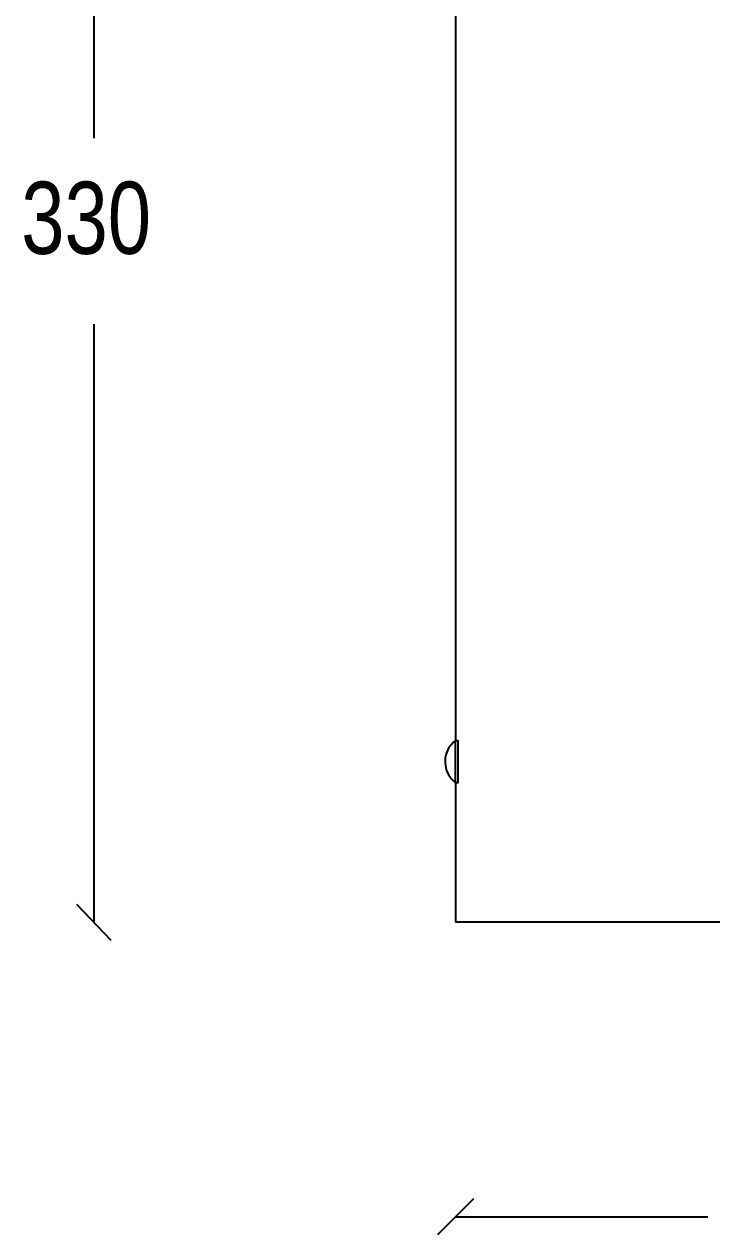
# Model space of a CAD drawing. Extents: x 1 to 213, y 3 to 234.
# Drawn here: x 1.3 to 64.2, y 4.6 to 115.5 of the extents above; entities that cross this region are included whole.
import ezdxf

# ---------------------------------------------------------------- set-up
doc = ezdxf.new("R2010")
doc.units = 0
doc.layers.add('LIVELLO_1', color=160, linetype='Continuous')
doc.styles.add('STD', font='txt')

# ---------------------------------------------------------------- blocks, each defined once
blk = doc.blocks.new('AI9-BLK1')
at = {"layer": 'LIVELLO_1', "color": 7}
for p, q in [((-99.58, 43.83), (-99.58, -12.04)), ((-66.49, 27.26), (-66.49, -67.23)), ((-99.58, -29.09), (-99.58, -83.85)), ((-66.49, -71.07), (-66.49, -83.86)), ((-101.15, -82.2), (-98.01, -85.5)), ((13.23, -83.86), (-66.49, -83.86)), ((-64.84, -109.2), (-68.14, -112.5)), ((-66.49, -110.85), (-43.4, -110.85))]:
    blk.add_line(p, q, dxfattribs=at)
blk.add_lwpolyline([(-66.47, -67.22), (-66.28, -67.22), (-66.28, -71.09), (-66.47, -71.09), (-66.47, -67.22)], dxfattribs=at)
blk.add_open_spline([(-66.47, -67.22), (-67.54, -68.02), (-67.75, -69.53), (-66.95, -70.6), (-66.82, -70.79), (-66.65, -70.95), (-66.47, -71.09)], degree=3, knots=[0, 0, 0, 0, 1, 1, 1, 2, 2, 2, 2], dxfattribs=at)
at = {"layer": 'LIVELLO_1', "color": 7, "insert": (-106.22, -16.04), "char_height": 6.612, "attachment_point": 1, "style": 'STD'}
blk.add_mtext('\\fArial Narrow|b0|i0;\\H6.6120;\\W0.94;\\C7;330', dxfattribs=at)

msp = doc.modelspace()

# ---------------------------------------------------------------- block references
at = {"layer": 'LIVELLO_1', "color": 7}
msp.add_blockref('AI9-BLK1', (107.23299, 117.147027), dxfattribs=at)

doc.saveas('drawing.dxf')
